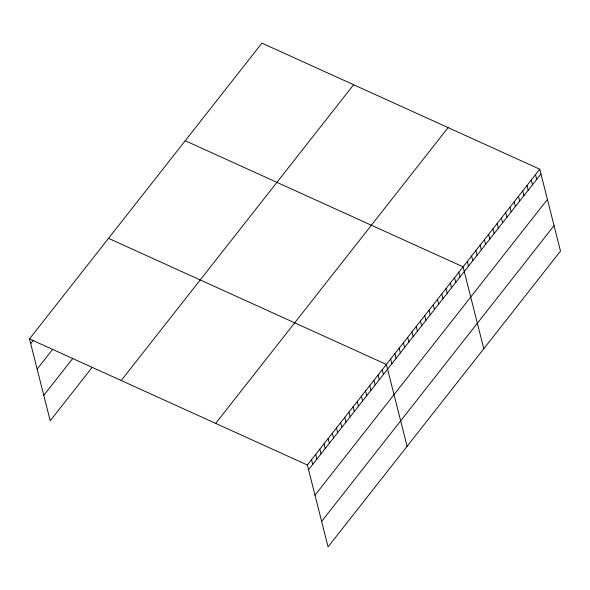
<?xml version="1.0" encoding="UTF-8"?>
<svg xmlns="http://www.w3.org/2000/svg" width="590" height="590" viewBox="0 0 590 590"><rect width="100%" height="100%" fill="white"/><g stroke="black" fill="none" stroke-linecap="round" stroke-linejoin="round"><path stroke-width="0.89" d="M29.5 338.903L261.923 43.122L539.784 169.227L560.5 251.097L328.077 546.878L307.361 465.009L29.5 338.903L50.216 420.773L91.804 367.843M30.695 343.623L33.298 340.319M37.141 369.082L52.731 349.236M43.771 395.315L72.887 358.263M121.193 380.513L353.617 84.739M215.667 423.391L448.09 127.617M307.361 465.009L539.784 169.227M308.555 469.728L540.978 173.954M314.994 495.187L547.424 199.413M321.631 521.42L554.062 225.638M185.223 140.73L463.084 266.835L483.8 348.705M108.523 238.338L386.384 364.443L407.1 446.313M535.521 174.655L536.716 179.375M531.266 180.075L532.46 184.795M527.003 185.496L528.198 190.223M522.74 190.917L523.935 195.644M518.477 196.345L519.672 201.065M514.215 201.765L515.409 206.493M509.959 207.186L511.154 211.913M505.696 212.614L506.891 217.334M501.434 218.035L502.628 222.755M497.171 223.455L498.366 228.183M492.908 228.876L494.11 233.603M488.653 234.304L489.848 239.024M484.39 239.724L485.585 244.444M480.127 245.145L481.322 249.872M475.865 250.566L477.059 255.293M471.609 255.994L472.804 260.714M467.346 261.414L468.541 266.134M458.821 272.256L460.016 276.983M454.558 277.683L455.76 282.404M450.303 283.104L451.498 287.832M446.04 288.525L447.235 293.252M441.777 293.953L442.972 298.673M437.515 299.373L438.709 304.093M433.259 304.794L434.454 309.521M428.996 310.215L430.191 314.942M424.734 315.643L425.928 320.363M420.471 321.063L421.666 325.783M416.208 326.484L417.41 331.211M411.953 331.905L413.148 336.632M407.69 337.332L408.885 342.053M403.427 342.753L404.622 347.473M399.165 348.174L400.359 352.901M394.909 353.594L396.104 358.322M390.646 359.022L391.841 363.742M382.224 369.738L383.419 374.458M378.065 375.026L379.259 379.753M373.905 380.321L375.1 385.049M369.746 385.617L370.94 390.337M365.586 390.904L366.781 395.632M361.427 396.2L362.621 400.927M357.267 401.495L358.462 406.215M353.108 406.783L354.302 411.51M348.948 412.078L350.143 416.805M344.789 417.373L345.983 422.093M340.629 422.661L341.831 427.389M336.477 427.957L337.672 432.684M332.318 433.252L333.512 437.972M328.158 438.54L329.353 443.267M323.999 443.835L325.193 448.562M319.839 449.13L321.034 453.85M315.68 454.418L316.874 459.145M311.52 459.713L312.715 464.441"/></g></svg>
